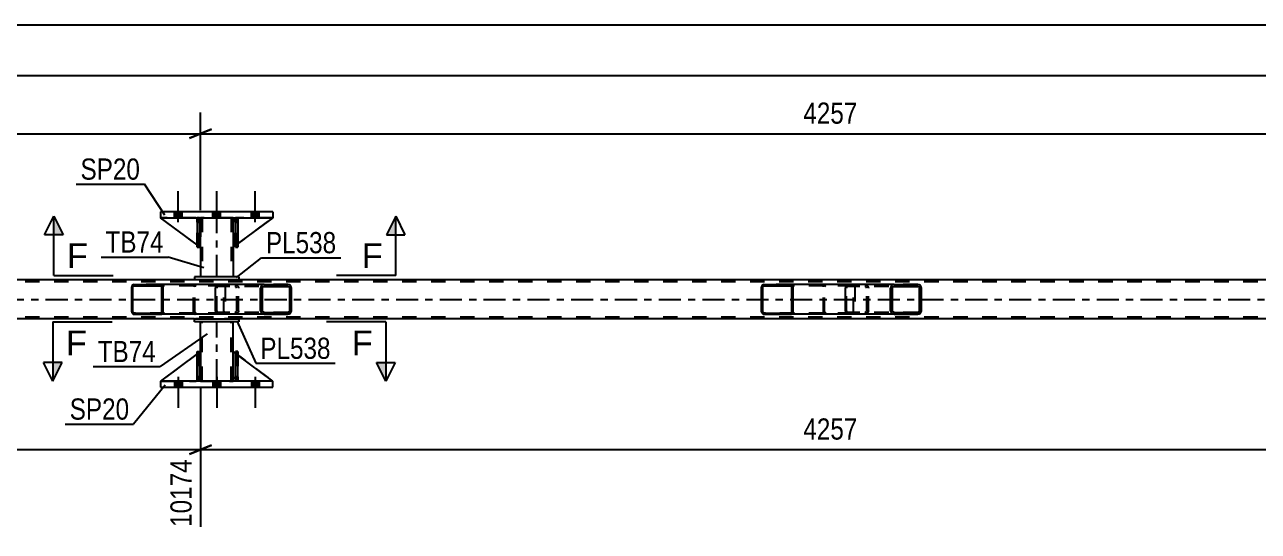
# Model space of a CAD drawing. Header units: millimetres. Extents: x 0 to 841, y 0 to 594.
# Drawn here: x 469.3 to 636, y 216.7 to 285.1 of the extents above; entities that cross this region are included whole.
import ezdxf

# ---------------------------------------------------------------- set-up
doc = ezdxf.new("R2010")
doc.units = ezdxf.units.MM
doc.linetypes.add('DXK_LINE_DOT2', pattern=[3.9198, 1.9599, -1.9599])
doc.linetypes.add('DXK_LINE_DOT3', pattern=[5.9187, 2.979, -0.9799, 0.9799, -0.9799])
doc.styles.add('Arial', font='ARIAL.TTF', dxfattribs={"height": 0.2})
doc.styles.add('Arial Narrow', font='ARIALN.TTF', dxfattribs={"height": 0.2})

# ---------------------------------------------------------------- blocks, each defined once
blk = doc.blocks.new('Part-814748510-2548 - 2466')
at = {"color": 7, "linetype": 'DXK_LINE_DOT2'}
for p, q in [((761.35, 250.4), (99.23, 250.4)), ((498.23, 250.64), (492.23, 250.64)), ((761.35, 245.6), (99.23, 245.6)), ((498.23, 245.36), (492.23, 245.36))]:
    blk.add_line(p, q, dxfattribs=at)
at = {"color": 2, "linetype": 'Continuous'}
for p, q in [((492.23, 250.64), (242.83, 250.64)), ((662.5, 250.64), (498.23, 250.64)), ((492.23, 245.36), (242.83, 245.36)), ((662.5, 245.36), (498.23, 245.36))]:
    blk.add_line(p, q, dxfattribs=at)
at = {"color": 7, "linetype": 'DXK_LINE_DOT3'}
blk.add_line((99.23, 248), (761.35, 248), dxfattribs=at)
blk = doc.blocks.new('Bolt-814748510-2501 - 2466')
at = {"linetype": 'Continuous'}
for points in [[(489.51, 259.04), (490.55, 259.04), (490.55, 259.84), (489.51, 259.84)], [(489.51, 259.04), (490.55, 259.04), (490.55, 259.84), (489.51, 259.84)], [(489.51, 259.04), (490.55, 259.04), (490.55, 259.84), (489.51, 259.84)], [(494.71, 259.04), (495.75, 259.04), (495.75, 259.84), (494.71, 259.84)], [(494.71, 259.04), (495.75, 259.04), (495.75, 259.84), (494.71, 259.84)], [(499.91, 259.04), (500.95, 259.04), (500.95, 259.84), (499.91, 259.84)], [(499.91, 259.04), (500.95, 259.04), (500.95, 259.84), (499.91, 259.84)], [(499.91, 259.04), (500.95, 259.04), (500.95, 259.84), (499.91, 259.84)]]:
    blk.add_hatch(color=1, dxfattribs=at).paths.add_polyline_path(points)
at = {"color": 1, "linetype": 'Continuous'}
for p, q in [((490.03, 258.44), (490.03, 262.64)), ((490.03, 258.44), (490.03, 262.64)), ((490.03, 258.44), (490.03, 262.64)), ((495.23, 258.44), (495.23, 262.64)), ((495.23, 258.44), (495.23, 262.64)), ((500.43, 258.44), (500.43, 262.64)), ((500.43, 258.44), (500.43, 262.64)), ((500.43, 258.44), (500.43, 262.64)), ((489.51, 259.04), (489.51, 259.84)), ((489.51, 259.04), (489.51, 259.84)), ((489.51, 259.04), (489.51, 259.84)), ((490.55, 259.04), (490.55, 259.84)), ((490.55, 259.04), (490.55, 259.84)), ((490.55, 259.04), (490.55, 259.84)), ((494.71, 259.04), (494.71, 259.84)), ((494.71, 259.04), (494.71, 259.84)), ((495.75, 259.04), (495.75, 259.84)), ((495.75, 259.04), (495.75, 259.84)), ((499.91, 259.04), (499.91, 259.84)), ((499.91, 259.04), (499.91, 259.84)), ((499.91, 259.04), (499.91, 259.84)), ((500.95, 259.04), (500.95, 259.84)), ((500.95, 259.04), (500.95, 259.84)), ((500.95, 259.04), (500.95, 259.84))]:
    blk.add_line(p, q, dxfattribs=at)
blk = doc.blocks.new('Bolt-814748510-2502 - 2466')
at = {"linetype": 'Continuous'}
for points in [[(490.55, 236.96), (489.51, 236.96), (489.51, 236.16), (490.55, 236.16)], [(490.55, 236.96), (489.51, 236.96), (489.51, 236.16), (490.55, 236.16)], [(490.55, 236.96), (489.51, 236.96), (489.51, 236.16), (490.55, 236.16)], [(495.75, 236.96), (494.71, 236.96), (494.71, 236.16), (495.75, 236.16)], [(495.75, 236.96), (494.71, 236.96), (494.71, 236.16), (495.75, 236.16)], [(500.95, 236.96), (499.91, 236.96), (499.91, 236.16), (500.95, 236.16)], [(500.95, 236.96), (499.91, 236.96), (499.91, 236.16), (500.95, 236.16)], [(500.95, 236.96), (499.91, 236.96), (499.91, 236.16), (500.95, 236.16)]]:
    blk.add_hatch(color=1, dxfattribs=at).paths.add_polyline_path(points)
at = {"color": 1, "linetype": 'Continuous'}
for p, q in [((489.51, 236.96), (489.51, 236.16)), ((489.51, 236.96), (489.51, 236.16)), ((489.51, 236.96), (489.51, 236.16)), ((490.03, 237.56), (490.03, 233.36)), ((490.03, 237.56), (490.03, 233.36)), ((490.03, 237.56), (490.03, 233.36)), ((490.55, 236.96), (490.55, 236.16)), ((490.55, 236.96), (490.55, 236.16)), ((490.55, 236.96), (490.55, 236.16)), ((494.71, 236.96), (494.71, 236.16)), ((494.71, 236.96), (494.71, 236.16)), ((495.23, 237.56), (495.23, 233.36)), ((495.23, 237.56), (495.23, 233.36)), ((495.75, 236.96), (495.75, 236.16)), ((495.75, 236.96), (495.75, 236.16)), ((499.91, 236.96), (499.91, 236.16)), ((499.91, 236.96), (499.91, 236.16)), ((499.91, 236.96), (499.91, 236.16)), ((500.43, 237.56), (500.43, 233.36)), ((500.43, 237.56), (500.43, 233.36)), ((500.43, 237.56), (500.43, 233.36)), ((500.95, 236.96), (500.95, 236.16)), ((500.95, 236.96), (500.95, 236.16)), ((500.95, 236.96), (500.95, 236.16))]:
    blk.add_line(p, q, dxfattribs=at)
blk = doc.blocks.new('Part-814748510-2606 - 2466')
at = {"color": 7, "linetype": 'DXK_LINE_DOT2'}
for p, q in [((493.03, 255.04), (487.63, 259.04)), ((487.63, 259.04), (492.43, 259.04)), ((492.43, 259.04), (493.03, 258.44)), ((493.03, 258.44), (492.43, 259.04)), ((493.03, 258.44), (493.03, 255.04)), ((493.03, 258.44), (493.03, 258.44)), ((493.03, 258.44), (493.03, 255.04))]:
    blk.add_line(p, q, dxfattribs=at)
blk = doc.blocks.new('Part-814748510-2532 - 2466')
at = {"linetype": 'Continuous'}
h = blk.add_hatch(dxfattribs=at)
h.set_pattern_fill('', scale=0.7, style=0, pattern_type=0)
h.set_pattern_definition([(45, (487.9715, 249.8034), (-1.57154, 1.57154), [])])
h.paths.add_polyline_path([(488, 249.68), (487.97, 249.8), (487.9, 249.91), (487.79, 249.98), (487.66, 250), (484.08, 250), (483.95, 249.98), (483.84, 249.91), (483.77, 249.8), (483.74, 249.68), (483.74, 246.32), (483.77, 246.2), (483.84, 246.09), (483.95, 246.03), (484.08, 246), (487.66, 246), (487.79, 246.03), (487.9, 246.09), (487.97, 246.2), (488, 246.32)])
h.paths.add_polyline_path([(487.81, 246.26), (487.78, 246.21), (487.72, 246.17), (487.66, 246.16), (484.08, 246.16), (484.02, 246.17), (483.96, 246.21), (483.92, 246.26), (483.91, 246.32), (483.91, 249.68), (483.92, 249.74), (483.96, 249.79), (484.02, 249.83), (484.08, 249.84), (487.66, 249.84), (487.72, 249.83), (487.78, 249.79), (487.81, 249.74), (487.83, 249.68), (487.83, 246.32)])
at = {"color": 2, "linetype": 'Continuous'}
for p, q in [((483.77, 249.8), (483.74, 249.68)), ((483.74, 246.32), (483.74, 249.68)), ((483.91, 249.68), (483.92, 249.74)), ((483.91, 246.32), (483.91, 249.68)), ((483.92, 249.74), (483.96, 249.79)), ((484.08, 250), (483.95, 249.98)), ((483.96, 249.79), (484.02, 249.83)), ((484.02, 249.83), (484.08, 249.84)), ((484.08, 250), (487.66, 250)), ((484.08, 249.84), (487.66, 249.84)), ((495.35, 250), (487.66, 250)), ((487.79, 249.98), (487.66, 250)), ((487.66, 249.84), (487.72, 249.83)), ((487.72, 249.83), (487.78, 249.79)), ((487.78, 249.79), (487.81, 249.74)), ((487.81, 249.74), (487.83, 249.68)), ((487.83, 246.32), (487.83, 249.68)), ((488, 249.68), (487.97, 249.8)), ((488, 246.32), (488, 249.68)), ((483.74, 246.32), (483.77, 246.2)), ((483.92, 246.26), (483.91, 246.32)), ((483.96, 246.21), (483.92, 246.26)), ((483.95, 246.03), (484.08, 246)), ((484.02, 246.17), (483.96, 246.21)), ((484.08, 246.16), (484.02, 246.17)), ((484.08, 246.16), (487.66, 246.16)), ((484.08, 246), (487.66, 246)), ((487.72, 246.17), (487.66, 246.16)), ((487.66, 246), (487.79, 246.03)), ((495.35, 246), (487.66, 246)), ((487.78, 246.21), (487.72, 246.17)), ((487.81, 246.26), (487.78, 246.21)), ((487.83, 246.32), (487.81, 246.26)), ((487.97, 246.2), (488, 246.32))]:
    blk.add_line(p, q, dxfattribs=at)
at = {"color": 7, "linetype": 'DXK_LINE_DOT2'}
for p, q in [((487.66, 250), (484.08, 250)), ((496.01, 249.84), (484.08, 249.84)), ((492.09, 249.68), (492.12, 249.8)), ((492.09, 246.32), (492.09, 249.68)), ((492.27, 249.74), (492.26, 249.68)), ((492.26, 246.32), (492.26, 249.68)), ((492.31, 249.79), (492.27, 249.74)), ((492.3, 249.98), (492.43, 250)), ((492.37, 249.83), (492.31, 249.79)), ((492.43, 249.84), (492.37, 249.83)), ((496.01, 250), (495.35, 250)), ((496.01, 250), (496.14, 249.98)), ((496.07, 249.83), (496.01, 249.84)), ((496.13, 249.79), (496.07, 249.83)), ((496.16, 249.74), (496.13, 249.79)), ((496.18, 249.68), (496.16, 249.74)), ((496.18, 246.32), (496.18, 249.68)), ((496.32, 249.8), (496.34, 249.7)), ((496.34, 249.7), (496.35, 249.68)), ((496.35, 249.68), (496.35, 246.32)), ((496.01, 246.16), (484.08, 246.16)), ((487.66, 246), (484.08, 246)), ((492.12, 246.2), (492.09, 246.32)), ((492.26, 246.32), (492.27, 246.26)), ((492.27, 246.26), (492.31, 246.21)), ((492.43, 246), (492.3, 246.03)), ((492.31, 246.21), (492.32, 246.2)), ((492.32, 246.2), (492.37, 246.17)), ((492.37, 246.17), (492.43, 246.16)), ((496.01, 246), (495.35, 246)), ((496.01, 246.16), (496.07, 246.17)), ((496.14, 246.03), (496.01, 246)), ((496.07, 246.17), (496.13, 246.21)), ((496.13, 246.21), (496.16, 246.26)), ((496.16, 246.26), (496.18, 246.32)), ((496.34, 246.3), (496.32, 246.2)), ((496.35, 246.32), (496.34, 246.3))]:
    blk.add_line(p, q, dxfattribs=at)
at = {"color": 2, "linetype": 'Continuous'}
for centre, start, end in [((484.07, 249.67), 110.7583, 155.68), ((487.67, 249.67), 24.32, 69.2417), ((484.07, 246.33), 204.32, 249.2417), ((487.67, 246.33), 290.7583, 335.68)]:
    blk.add_arc(centre, 0.331, start, end, dxfattribs=at)
at = {"color": 7, "linetype": 'DXK_LINE_DOT2'}
for centre, start, end in [((492.42, 249.67), 110.7583, 155.68), ((492.42, 246.33), 204.32, 249.2417), ((496.02, 246.33), 290.7583, 335.68)]:
    blk.add_arc(centre, 0.331, start, end, dxfattribs=at)
blk = doc.blocks.new('Part-814748510-2603 - 2466')
at = {"color": 7, "linetype": 'DXK_LINE_DOT2'}
for p, q in [((497.78, 258.44), (497.78, 259.04)), ((497.78, 259.04), (497.78, 259.04)), ((497.78, 259.04), (497.78, 255.04)), ((498.1, 259.04), (497.78, 259.04)), ((497.78, 255.04), (497.78, 258.44)), ((497.78, 258.44), (498.1, 258.44)), ((498.1, 258.44), (498.1, 259.04)), ((498.1, 255.04), (498.1, 259.04)), ((498.1, 258.44), (498.1, 255.04)), ((497.78, 255.04), (498.1, 255.04))]:
    blk.add_line(p, q, dxfattribs=at)
blk = doc.blocks.new('Part-814748510-2605 - 2466')
at = {"color": 2, "linetype": 'Continuous'}
for p, q in [((498.1, 259.04), (497.78, 259.04)), ((497.78, 259.04), (497.78, 255.04)), ((498.1, 259.04), (498.1, 259.04)), ((498.1, 259.04), (498.1, 255.04)), ((498.1, 255.04), (497.78, 255.04))]:
    blk.add_line(p, q, dxfattribs=at)
at = {"color": 7, "linetype": 'DXK_LINE_DOT2'}
for p, q in [((497.78, 258.44), (497.78, 259.04)), ((498.1, 258.44), (497.78, 258.44)), ((497.78, 258.44), (497.78, 255.04)), ((498.1, 258.44), (498.1, 259.04)), ((498.1, 259.04), (498.1, 259.04)), ((498.1, 255.04), (498.1, 258.44))]:
    blk.add_line(p, q, dxfattribs=at)
blk = doc.blocks.new('Part-814748510-2607 - 2466')
at = {"color": 2, "linetype": 'Continuous'}
for p, q in [((492.58, 255.37), (487.63, 259.04)), ((492.58, 258.89), (492.43, 259.04)), ((493.03, 258.44), (492.9, 258.57)), ((493.03, 258.44), (493.03, 258.44)), ((493.03, 255.04), (493.03, 258.44)), ((492.9, 255.13), (493.03, 255.04)), ((493.03, 255.04), (493.03, 255.04))]:
    blk.add_line(p, q, dxfattribs=at)
at = {"color": 7, "linetype": 'DXK_LINE_DOT2'}
for p, q in [((492.43, 259.04), (487.63, 259.04)), ((492.43, 259.04), (493.03, 258.44)), ((492.9, 258.57), (492.58, 258.89)), ((493.03, 258.44), (493.03, 255.04)), ((492.9, 255.13), (492.58, 255.37))]:
    blk.add_line(p, q, dxfattribs=at)
blk = doc.blocks.new('Part-814748510-2608 - 2466')
at = {"color": 7, "linetype": 'DXK_LINE_DOT2'}
for p, q in [((498.03, 259.04), (497.43, 258.44)), ((497.43, 255.04), (502.83, 259.04)), ((497.43, 258.44), (497.43, 255.04)), ((502.83, 259.04), (498.03, 259.04))]:
    blk.add_line(p, q, dxfattribs=at)
blk = doc.blocks.new('Part-814748510-2627 - 2466')
at = {"color": 7, "linetype": 'DXK_LINE_DOT2'}
for p, q in [((492.58, 258.44), (492.58, 259.04)), ((492.58, 259.04), (492.58, 259.04)), ((492.58, 259.04), (492.58, 255.04)), ((492.9, 259.04), (492.58, 259.04)), ((492.58, 255.04), (492.58, 258.44)), ((492.58, 258.44), (492.9, 258.44)), ((492.9, 258.44), (492.9, 259.04)), ((492.9, 255.04), (492.9, 259.04)), ((492.9, 258.44), (492.9, 255.04)), ((492.58, 255.04), (492.9, 255.04))]:
    blk.add_line(p, q, dxfattribs=at)
blk = doc.blocks.new('Part-814748510-2685 - 2466')
at = {"color": 2, "linetype": 'Continuous'}
for p, q in [((492.9, 259.04), (492.58, 259.04)), ((492.58, 259.04), (492.58, 255.04)), ((492.9, 259.04), (492.9, 259.04)), ((492.9, 259.04), (492.9, 255.04)), ((492.9, 255.04), (492.58, 255.04))]:
    blk.add_line(p, q, dxfattribs=at)
at = {"color": 7, "linetype": 'DXK_LINE_DOT2'}
for p, q in [((492.58, 258.44), (492.58, 259.04)), ((492.9, 258.44), (492.58, 258.44)), ((492.58, 258.44), (492.58, 255.04)), ((492.9, 258.44), (492.9, 259.04)), ((492.9, 259.04), (492.9, 259.04)), ((492.9, 255.04), (492.9, 258.44))]:
    blk.add_line(p, q, dxfattribs=at)
blk = doc.blocks.new('Part-814748510-2690 - 2466')
at = {"color": 2, "linetype": 'Continuous'}
for p, q in [((493.03, 240.96), (493.03, 244.96)), ((497.43, 240.96), (497.43, 244.96)), ((493.03, 236.96), (493.03, 237.56)), ((497.43, 236.96), (497.43, 237.56))]:
    blk.add_line(p, q, dxfattribs=at)
at = {"color": 7, "linetype": 'DXK_LINE_DOT2'}
for p, q in [((497.43, 244.96), (493.03, 244.96)), ((493.27, 236.96), (493.27, 244.96)), ((497.19, 236.96), (497.19, 244.96)), ((493.03, 237.56), (493.03, 240.96)), ((497.43, 237.56), (497.43, 240.96)), ((493.03, 236.96), (497.43, 236.96))]:
    blk.add_line(p, q, dxfattribs=at)
at = {"color": 7, "linetype": 'DXK_LINE_DOT3'}
blk.add_line((495.23, 236.96), (495.23, 244.96), dxfattribs=at)
blk = doc.blocks.new('Part-814748510-2695 - 2466')
at = {"color": 2, "linetype": 'Continuous'}
for p, q in [((492.23, 245.36), (498.23, 245.36)), ((492.23, 244.96), (492.23, 245.36)), ((498.23, 245.36), (498.23, 244.96)), ((498.23, 244.96), (492.23, 244.96))]:
    blk.add_line(p, q, dxfattribs=at)
blk = doc.blocks.new('Part-814748510-2700 - 2466')
at = {"color": 2, "linetype": 'Continuous'}
for p, q in [((498.23, 251.04), (492.23, 251.04)), ((492.23, 251.04), (492.23, 250.64)), ((498.23, 250.64), (492.23, 250.64)), ((498.23, 251.04), (498.23, 250.64))]:
    blk.add_line(p, q, dxfattribs=at)
blk = doc.blocks.new('Part-814748510-2705 - 2466')
at = {"color": 2, "linetype": 'Continuous'}
for p, q in [((493.03, 259.04), (493.03, 258.44)), ((497.43, 259.04), (497.43, 258.44)), ((493.03, 255.04), (493.03, 251.04)), ((497.43, 255.04), (497.43, 251.04))]:
    blk.add_line(p, q, dxfattribs=at)
at = {"color": 7, "linetype": 'DXK_LINE_DOT2'}
for p, q in [((497.43, 259.04), (493.03, 259.04)), ((493.03, 258.44), (493.03, 255.04)), ((493.27, 259.04), (493.27, 251.04)), ((497.19, 259.04), (497.19, 251.04)), ((497.43, 258.44), (497.43, 255.04)), ((497.43, 251.04), (493.03, 251.04))]:
    blk.add_line(p, q, dxfattribs=at)
at = {"color": 7, "linetype": 'DXK_LINE_DOT3'}
blk.add_line((495.23, 251.04), (495.23, 259.04), dxfattribs=at)
blk = doc.blocks.new('Part-814748510-2712 - 2466')
at = {"color": 2, "linetype": 'Continuous'}
for p, q in [((492.58, 236.96), (492.58, 240.96)), ((492.58, 240.96), (492.9, 240.96)), ((492.9, 236.96), (492.9, 240.96)), ((492.58, 236.96), (492.58, 236.96)), ((492.9, 236.96), (492.58, 236.96))]:
    blk.add_line(p, q, dxfattribs=at)
at = {"color": 7, "linetype": 'DXK_LINE_DOT2'}
for p, q in [((492.58, 240.96), (492.58, 237.56)), ((492.9, 237.56), (492.9, 240.96)), ((492.58, 237.56), (492.58, 236.96)), ((492.58, 237.56), (492.9, 237.56)), ((492.9, 236.96), (492.9, 237.56)), ((492.9, 236.96), (492.9, 236.96))]:
    blk.add_line(p, q, dxfattribs=at)
blk = doc.blocks.new('Part-814748510-2714 - 2466')
at = {"color": 7, "linetype": 'DXK_LINE_DOT2'}
for p, q in [((492.58, 240.96), (492.9, 240.96)), ((492.58, 237.56), (492.58, 240.96)), ((492.58, 240.96), (492.58, 236.96)), ((492.9, 240.96), (492.9, 237.56)), ((492.9, 236.96), (492.9, 240.87)), ((492.9, 237.56), (492.58, 237.56)), ((492.58, 236.96), (492.58, 237.56)), ((492.9, 236.96), (492.58, 236.96)), ((492.9, 237.56), (492.9, 236.96)), ((492.9, 236.96), (492.9, 236.96))]:
    blk.add_line(p, q, dxfattribs=at)
blk = doc.blocks.new('Part-814748510-2731 - 2466')
at = {"color": 2, "linetype": 'Continuous'}
for p, q in [((502.83, 259.84), (487.63, 259.84)), ((487.63, 259.84), (487.63, 259.04)), ((487.63, 259.04), (502.83, 259.04)), ((502.83, 259.84), (502.83, 259.04))]:
    blk.add_line(p, q, dxfattribs=at)
blk = doc.blocks.new('Part-814748510-2736 - 2466')
at = {"color": 2, "linetype": 'Continuous'}
for p, q in [((502.83, 236.96), (487.63, 236.96)), ((487.63, 236.96), (487.63, 236.16)), ((502.83, 236.16), (502.83, 236.96)), ((487.63, 236.16), (502.83, 236.16))]:
    blk.add_line(p, q, dxfattribs=at)
blk = doc.blocks.new('Part-814748510-2737 - 2466')
at = {"color": 2, "linetype": 'Continuous'}
for p, q in [((497.43, 237.56), (497.43, 240.96)), ((497.78, 240.7), (497.43, 240.96)), ((502.83, 236.96), (498.1, 240.46)), ((497.78, 237.21), (497.43, 237.56))]:
    blk.add_line(p, q, dxfattribs=at)
at = {"color": 7, "linetype": 'DXK_LINE_DOT2'}
for p, q in [((498.1, 240.46), (497.78, 240.7)), ((498.03, 236.96), (497.78, 237.21)), ((502.83, 236.96), (498.03, 236.96)), ((502.83, 236.96), (502.83, 236.96)), ((502.83, 236.96), (502.83, 236.96))]:
    blk.add_line(p, q, dxfattribs=at)
blk = doc.blocks.new('Part-814748510-2738 - 2466')
at = {"color": 7, "linetype": 'DXK_LINE_DOT2'}
for p, q in [((497.43, 237.56), (497.43, 240.96)), ((497.43, 240.96), (502.83, 236.96)), ((498.03, 236.96), (497.43, 237.56)), ((502.83, 236.96), (498.03, 236.96))]:
    blk.add_line(p, q, dxfattribs=at)
blk = doc.blocks.new('Part-814748510-2739 - 2466')
at = {"color": 2, "linetype": 'Continuous'}
for p, q in [((492.58, 240.63), (487.63, 236.96)), ((493.03, 240.96), (492.9, 240.87)), ((493.03, 237.56), (493.03, 240.96)), ((492.58, 237.11), (492.43, 236.96)), ((493.03, 237.56), (492.9, 237.43)), ((493.03, 237.56), (493.03, 237.56))]:
    blk.add_line(p, q, dxfattribs=at)
at = {"color": 7, "linetype": 'DXK_LINE_DOT2'}
for p, q in [((492.9, 240.87), (492.58, 240.63)), ((493.03, 237.56), (493.03, 240.96)), ((487.63, 236.96), (492.43, 236.96)), ((493.03, 237.56), (492.43, 236.96)), ((492.9, 237.43), (492.58, 237.11))]:
    blk.add_line(p, q, dxfattribs=at)
blk = doc.blocks.new('Part-814748510-2742 - 2466')
at = {"linetype": 'Continuous'}
h = blk.add_hatch(dxfattribs=at)
h.set_pattern_fill('', scale=0.7, style=0, pattern_type=0)
h.set_pattern_definition([(45, (505.3034, 249.7046), (-1.57154, 1.57154), [])])
h.paths.add_polyline_path([(505.34, 249.52), (505.3, 249.7), (505.19, 249.86), (505.03, 249.96), (504.84, 250), (501.65, 250), (501.46, 249.96), (501.3, 249.86), (501.19, 249.7), (501.15, 249.52), (501.15, 246.48), (501.19, 246.3), (501.3, 246.14), (501.46, 246.04), (501.65, 246), (504.84, 246), (505.03, 246.04), (505.19, 246.14), (505.3, 246.3), (505.34, 246.48)])
h.paths.add_polyline_path([(505.07, 246.39), (505.02, 246.31), (504.94, 246.26), (504.84, 246.24), (501.65, 246.24), (501.56, 246.26), (501.48, 246.31), (501.42, 246.39), (501.4, 246.48), (501.4, 249.52), (501.42, 249.61), (501.48, 249.69), (501.56, 249.74), (501.65, 249.76), (504.84, 249.76), (504.94, 249.74), (505.02, 249.69), (505.07, 249.61), (505.09, 249.52), (505.09, 246.48)])
at = {"color": 2, "linetype": 'Continuous'}
for p, q in [((495.08, 249.52), (495.1, 249.7)), ((495.08, 246.48), (495.08, 249.52)), ((495.1, 249.7), (495.16, 249.86)), ((495.16, 249.86), (495.25, 249.96)), ((495.25, 249.96), (495.35, 250)), ((501.65, 250), (495.35, 250)), ((501.19, 249.7), (501.15, 249.52)), ((501.15, 246.48), (501.15, 249.52)), ((501.4, 249.52), (501.42, 249.61)), ((501.4, 246.48), (501.4, 249.52)), ((501.42, 249.61), (501.48, 249.69)), ((501.65, 250), (501.46, 249.96)), ((501.48, 249.69), (501.56, 249.74)), ((501.56, 249.74), (501.65, 249.76)), ((501.65, 250), (504.84, 250)), ((501.65, 249.76), (504.84, 249.76)), ((505.03, 249.96), (504.84, 250)), ((504.84, 249.76), (504.94, 249.74)), ((504.94, 249.74), (505.02, 249.69)), ((505.02, 249.69), (505.07, 249.61)), ((505.07, 249.61), (505.09, 249.52)), ((505.09, 246.48), (505.09, 249.52)), ((505.34, 249.52), (505.3, 249.7)), ((505.34, 246.48), (505.34, 249.52)), ((495.1, 246.3), (495.08, 246.48)), ((495.16, 246.14), (495.1, 246.3)), ((495.25, 246.04), (495.16, 246.14)), ((495.35, 246), (495.25, 246.04)), ((501.65, 246), (495.35, 246)), ((501.15, 246.48), (501.19, 246.3)), ((501.42, 246.39), (501.4, 246.48)), ((501.48, 246.31), (501.42, 246.39)), ((501.46, 246.04), (501.65, 246)), ((501.56, 246.26), (501.48, 246.31)), ((501.65, 246.24), (501.56, 246.26)), ((501.65, 246.24), (504.84, 246.24)), ((501.65, 246), (504.84, 246)), ((504.94, 246.26), (504.84, 246.24)), ((504.84, 246), (505.03, 246.04)), ((505.02, 246.31), (504.94, 246.26)), ((505.07, 246.39), (505.02, 246.31)), ((505.09, 246.48), (505.07, 246.39)), ((505.3, 246.3), (505.34, 246.48))]:
    blk.add_line(p, q, dxfattribs=at)
at = {"color": 7, "linetype": 'DXK_LINE_DOT2'}
for p, q in [((495.23, 249.61), (495.22, 249.52)), ((495.22, 246.48), (495.22, 249.52)), ((495.26, 249.69), (495.23, 249.61)), ((495.3, 249.74), (495.26, 249.69)), ((495.35, 249.76), (495.3, 249.74)), ((504.84, 249.76), (495.35, 249.76)), ((496.35, 249.76), (496.35, 250)), ((497.69, 250), (497.88, 249.96)), ((497.78, 249.74), (497.69, 249.76)), ((497.87, 249.69), (497.78, 249.74)), ((497.92, 249.61), (497.87, 249.69)), ((497.94, 249.52), (497.92, 249.61)), ((497.94, 246.48), (497.94, 249.52)), ((498.15, 249.7), (498.19, 249.52)), ((498.19, 246.48), (498.19, 249.52)), ((504.84, 250), (501.65, 250)), ((495.22, 246.48), (495.23, 246.39)), ((495.23, 246.39), (495.26, 246.31)), ((495.26, 246.31), (495.3, 246.26)), ((495.3, 246.26), (495.35, 246.24)), ((504.84, 246.24), (495.35, 246.24)), ((496.35, 246), (496.35, 246.24)), ((497.69, 246.24), (497.78, 246.26)), ((497.88, 246.04), (497.69, 246)), ((497.78, 246.26), (497.87, 246.31)), ((497.87, 246.31), (497.92, 246.39)), ((497.92, 246.39), (497.94, 246.48)), ((498.19, 246.48), (498.15, 246.3)), ((504.84, 246), (501.65, 246))]:
    blk.add_line(p, q, dxfattribs=at)
for centre, start, end in [((497.7, 249.51), 23.8494, 68.8059), ((497.7, 246.5), 291.1941, 336.1506)]:
    blk.add_arc(centre, 0.492, start, end, dxfattribs=at)
at = {"color": 2, "linetype": 'Continuous'}
for centre, start, end in [((501.64, 249.51), 111.1941, 156.1506), ((504.85, 249.51), 23.8494, 68.8059), ((501.64, 246.5), 203.8494, 248.8059), ((504.85, 246.5), 291.1941, 336.1506)]:
    blk.add_arc(centre, 0.492, start, end, dxfattribs=at)
blk = doc.blocks.new('Part-814748510-2743 - 2466')
at = {"linetype": 'Continuous'}
h = blk.add_hatch(dxfattribs=at)
h.set_pattern_fill('', scale=0.7, style=0, pattern_type=0)
h.set_pattern_definition([(45, (573.1057, 249.8034), (-1.57154, 1.57154), [])])
h.paths.add_polyline_path([(573.13, 249.68), (573.11, 249.8), (573.03, 249.91), (572.92, 249.98), (572.79, 250), (569.22, 250), (569.09, 249.98), (568.97, 249.91), (568.9, 249.8), (568.87, 249.68), (568.87, 246.32), (568.9, 246.2), (568.97, 246.09), (569.09, 246.03), (569.22, 246), (572.79, 246), (572.92, 246.03), (573.03, 246.09), (573.11, 246.2), (573.13, 246.32)])
h.paths.add_polyline_path([(572.95, 246.26), (572.91, 246.21), (572.86, 246.17), (572.79, 246.16), (569.22, 246.16), (569.15, 246.17), (569.1, 246.21), (569.06, 246.26), (569.05, 246.32), (569.05, 249.68), (569.06, 249.74), (569.1, 249.79), (569.15, 249.83), (569.22, 249.84), (572.79, 249.84), (572.86, 249.83), (572.91, 249.79), (572.95, 249.74), (572.96, 249.68), (572.96, 246.32)])
at = {"color": 2, "linetype": 'Continuous'}
for p, q in [((568.9, 249.8), (568.87, 249.68)), ((568.87, 246.32), (568.87, 249.68)), ((569.05, 249.68), (569.06, 249.74)), ((569.05, 246.32), (569.05, 249.68)), ((569.06, 249.74), (569.1, 249.79)), ((569.22, 250), (569.09, 249.98)), ((569.1, 249.79), (569.15, 249.83)), ((569.15, 249.83), (569.22, 249.84)), ((569.22, 250), (572.79, 250)), ((569.22, 249.84), (572.79, 249.84)), ((580.49, 250), (572.79, 250)), ((572.92, 249.98), (572.79, 250)), ((572.79, 249.84), (572.86, 249.83)), ((572.86, 249.83), (572.91, 249.79)), ((572.91, 249.79), (572.95, 249.74)), ((572.95, 249.74), (572.96, 249.68)), ((572.96, 246.32), (572.96, 249.68)), ((573.13, 249.68), (573.11, 249.8)), ((573.13, 246.32), (573.13, 249.68)), ((568.87, 246.32), (568.9, 246.2)), ((569.06, 246.26), (569.05, 246.32)), ((569.1, 246.21), (569.06, 246.26)), ((569.09, 246.03), (569.22, 246)), ((569.15, 246.17), (569.1, 246.21)), ((569.22, 246.16), (569.15, 246.17)), ((569.22, 246.16), (572.79, 246.16)), ((569.22, 246), (572.79, 246)), ((572.86, 246.17), (572.79, 246.16)), ((572.79, 246), (572.92, 246.03)), ((580.49, 246), (572.79, 246)), ((572.91, 246.21), (572.86, 246.17)), ((572.95, 246.26), (572.91, 246.21)), ((572.96, 246.32), (572.95, 246.26)), ((573.11, 246.2), (573.13, 246.32))]:
    blk.add_line(p, q, dxfattribs=at)
at = {"color": 7, "linetype": 'DXK_LINE_DOT2'}
for p, q in [((572.79, 250), (569.22, 250)), ((581.14, 249.84), (569.22, 249.84)), ((577.22, 249.68), (577.25, 249.8)), ((577.22, 246.32), (577.22, 249.68)), ((577.41, 249.74), (577.39, 249.68)), ((577.39, 246.32), (577.39, 249.68)), ((577.44, 249.79), (577.41, 249.74)), ((577.43, 249.98), (577.56, 250)), ((577.5, 249.83), (577.44, 249.79)), ((577.56, 249.84), (577.5, 249.83)), ((581.14, 250), (580.49, 250)), ((581.14, 250), (581.27, 249.98)), ((581.21, 249.83), (581.14, 249.84)), ((581.26, 249.79), (581.21, 249.83)), ((581.3, 249.74), (581.26, 249.79)), ((581.31, 249.68), (581.3, 249.74)), ((581.31, 246.32), (581.31, 249.68)), ((581.45, 249.8), (581.48, 249.7)), ((581.48, 249.7), (581.48, 249.68)), ((581.48, 249.68), (581.48, 246.32)), ((581.14, 246.16), (569.22, 246.16)), ((572.79, 246), (569.22, 246)), ((577.25, 246.2), (577.22, 246.32)), ((577.39, 246.32), (577.41, 246.26)), ((577.41, 246.26), (577.44, 246.21)), ((577.56, 246), (577.43, 246.03)), ((577.44, 246.21), (577.5, 246.17)), ((577.5, 246.17), (577.56, 246.16)), ((581.14, 246), (580.49, 246)), ((581.14, 246.16), (581.21, 246.17)), ((581.27, 246.03), (581.14, 246)), ((581.21, 246.17), (581.26, 246.21)), ((581.26, 246.21), (581.3, 246.26)), ((581.3, 246.26), (581.31, 246.32)), ((581.48, 246.32), (581.45, 246.2))]:
    blk.add_line(p, q, dxfattribs=at)
at = {"color": 2, "linetype": 'Continuous'}
for centre, start, end in [((569.2, 249.67), 110.7583, 155.68), ((572.8, 249.67), 24.32, 69.2417), ((569.2, 246.33), 204.32, 249.2417), ((572.8, 246.33), 290.7583, 335.68)]:
    blk.add_arc(centre, 0.331, start, end, dxfattribs=at)
at = {"color": 7, "linetype": 'DXK_LINE_DOT2'}
for centre, start, end in [((577.55, 249.67), 110.7583, 155.68), ((577.55, 246.33), 204.32, 249.2417), ((581.15, 246.33), 290.7583, 335.68)]:
    blk.add_arc(centre, 0.331, start, end, dxfattribs=at)
blk = doc.blocks.new('Part-814748510-2744 - 2466')
at = {"linetype": 'Continuous'}
h = blk.add_hatch(dxfattribs=at)
h.set_pattern_fill('', scale=0.7, style=0, pattern_type=0)
h.set_pattern_definition([(45, (590.4376, 249.7046), (-1.57154, 1.57154), [])])
h.paths.add_polyline_path([(590.48, 249.52), (590.44, 249.7), (590.33, 249.86), (590.17, 249.96), (589.97, 250), (586.79, 250), (586.6, 249.96), (586.43, 249.86), (586.32, 249.7), (586.29, 249.52), (586.29, 246.48), (586.32, 246.3), (586.43, 246.14), (586.6, 246.04), (586.79, 246), (589.97, 246), (590.17, 246.04), (590.33, 246.14), (590.44, 246.3), (590.48, 246.48)])
h.paths.add_polyline_path([(590.21, 246.39), (590.15, 246.31), (590.07, 246.26), (589.97, 246.24), (586.79, 246.24), (586.69, 246.26), (586.61, 246.31), (586.56, 246.39), (586.54, 246.48), (586.54, 249.52), (586.56, 249.61), (586.61, 249.69), (586.69, 249.74), (586.79, 249.76), (589.97, 249.76), (590.07, 249.74), (590.15, 249.69), (590.21, 249.61), (590.22, 249.52), (590.22, 246.48)])
at = {"color": 2, "linetype": 'Continuous'}
for p, q in [((580.22, 249.52), (580.24, 249.7)), ((580.22, 246.48), (580.22, 249.52)), ((580.24, 249.7), (580.3, 249.86)), ((580.3, 249.86), (580.38, 249.96)), ((580.38, 249.96), (580.49, 250)), ((586.79, 250), (580.49, 250)), ((586.32, 249.7), (586.29, 249.52)), ((586.29, 246.48), (586.29, 249.52)), ((586.54, 249.52), (586.56, 249.61)), ((586.54, 246.48), (586.54, 249.52)), ((586.56, 249.61), (586.61, 249.69)), ((586.79, 250), (586.6, 249.96)), ((586.61, 249.69), (586.69, 249.74)), ((586.69, 249.74), (586.79, 249.76)), ((586.79, 250), (589.97, 250)), ((586.79, 249.76), (589.97, 249.76)), ((590.17, 249.96), (589.97, 250)), ((589.97, 249.76), (590.07, 249.74)), ((590.07, 249.74), (590.15, 249.69)), ((590.15, 249.69), (590.21, 249.61)), ((590.21, 249.61), (590.22, 249.52)), ((590.22, 246.48), (590.22, 249.52)), ((590.48, 249.52), (590.44, 249.7)), ((590.48, 246.48), (590.48, 249.52)), ((580.24, 246.3), (580.22, 246.48)), ((580.3, 246.14), (580.24, 246.3)), ((580.38, 246.04), (580.3, 246.14)), ((580.49, 246), (580.38, 246.04)), ((586.79, 246), (580.49, 246)), ((586.29, 246.48), (586.32, 246.3)), ((586.56, 246.39), (586.54, 246.48)), ((586.61, 246.31), (586.56, 246.39)), ((586.6, 246.04), (586.79, 246)), ((586.69, 246.26), (586.61, 246.31)), ((586.79, 246.24), (586.69, 246.26)), ((586.79, 246.24), (589.97, 246.24)), ((586.79, 246), (589.97, 246)), ((590.07, 246.26), (589.97, 246.24)), ((589.97, 246), (590.17, 246.04)), ((590.15, 246.31), (590.07, 246.26)), ((590.21, 246.39), (590.15, 246.31)), ((590.22, 246.48), (590.21, 246.39)), ((590.44, 246.3), (590.48, 246.48))]:
    blk.add_line(p, q, dxfattribs=at)
at = {"color": 7, "linetype": 'DXK_LINE_DOT2'}
for p, q in [((580.36, 249.61), (580.35, 249.52)), ((580.35, 246.48), (580.35, 249.52)), ((580.39, 249.69), (580.36, 249.61)), ((580.44, 249.74), (580.39, 249.69)), ((580.49, 249.76), (580.44, 249.74)), ((589.97, 249.76), (580.49, 249.76)), ((581.48, 249.76), (581.48, 250)), ((582.82, 250), (583.02, 249.96)), ((582.92, 249.74), (582.82, 249.76)), ((583, 249.69), (582.92, 249.74)), ((583.06, 249.61), (583, 249.69)), ((583.07, 249.52), (583.06, 249.61)), ((583.07, 246.48), (583.07, 249.52)), ((583.29, 249.7), (583.33, 249.52)), ((583.33, 246.48), (583.33, 249.52)), ((589.97, 250), (586.79, 250)), ((580.35, 246.48), (580.36, 246.39)), ((580.36, 246.39), (580.39, 246.31)), ((580.39, 246.31), (580.44, 246.26)), ((580.44, 246.26), (580.49, 246.24)), ((589.97, 246.24), (580.49, 246.24)), ((581.48, 246), (581.48, 246.24)), ((582.82, 246.24), (582.92, 246.26)), ((583.02, 246.04), (582.82, 246)), ((582.92, 246.26), (583, 246.31)), ((583, 246.31), (583.06, 246.39)), ((583.06, 246.39), (583.07, 246.48)), ((583.33, 246.48), (583.29, 246.3)), ((589.97, 246), (586.79, 246))]:
    blk.add_line(p, q, dxfattribs=at)
for centre, start, end in [((582.84, 249.51), 23.8494, 68.8059), ((582.84, 246.5), 291.1941, 336.1506)]:
    blk.add_arc(centre, 0.492, start, end, dxfattribs=at)
at = {"color": 2, "linetype": 'Continuous'}
for centre, start, end in [((586.77, 249.51), 111.1941, 156.1506), ((589.99, 249.51), 23.8494, 68.8059), ((586.77, 246.5), 203.8494, 248.8059), ((589.99, 246.5), 291.1941, 336.1506)]:
    blk.add_arc(centre, 0.492, start, end, dxfattribs=at)
blk = doc.blocks.new('Part-814748510-2746 - 2466')
at = {"color": 7, "linetype": 'DXK_LINE_DOT2'}
for p, q in [((493.03, 240.96), (487.63, 236.96)), ((493.03, 237.56), (493.03, 240.96)), ((493.03, 240.96), (493.03, 237.56)), ((487.63, 236.96), (492.43, 236.96)), ((492.43, 236.96), (493.03, 237.56)), ((493.03, 237.56), (492.43, 236.96)), ((493.03, 237.56), (493.03, 237.56))]:
    blk.add_line(p, q, dxfattribs=at)
blk = doc.blocks.new('Part-814748510-2747 - 2466')
at = {"color": 2, "linetype": 'Continuous'}
for p, q in [((497.78, 236.96), (497.78, 240.96)), ((497.78, 240.96), (498.1, 240.96)), ((498.1, 236.96), (498.1, 240.96)), ((497.78, 236.96), (497.78, 236.96)), ((498.1, 236.96), (497.78, 236.96))]:
    blk.add_line(p, q, dxfattribs=at)
at = {"color": 7, "linetype": 'DXK_LINE_DOT2'}
for p, q in [((497.78, 240.96), (497.78, 237.56)), ((498.1, 237.56), (498.1, 240.96)), ((497.78, 237.56), (497.78, 236.96)), ((497.78, 237.56), (498.1, 237.56)), ((498.1, 236.96), (498.1, 237.56)), ((498.1, 236.96), (498.1, 236.96))]:
    blk.add_line(p, q, dxfattribs=at)
blk = doc.blocks.new('Part-814748510-2749 - 2466')
at = {"color": 7, "linetype": 'DXK_LINE_DOT2'}
for p, q in [((498.1, 240.96), (497.78, 240.96)), ((497.78, 237.56), (497.78, 240.96)), ((497.78, 240.96), (497.78, 236.96)), ((498.1, 240.96), (498.1, 237.56)), ((498.1, 236.96), (498.1, 240.96)), ((498.1, 237.56), (497.78, 237.56)), ((497.78, 236.96), (497.78, 237.56)), ((498.1, 236.96), (497.78, 236.96)), ((498.1, 237.56), (498.1, 236.96)), ((498.1, 236.96), (498.1, 236.96))]:
    blk.add_line(p, q, dxfattribs=at)
blk = doc.blocks.new('Part-814748510-2751 - 2466')
at = {"color": 2, "linetype": 'Continuous'}
for p, q in [((497.78, 258.79), (497.43, 258.44)), ((497.43, 258.44), (497.43, 255.04)), ((502.83, 259.04), (498.1, 255.54)), ((497.78, 255.3), (497.43, 255.04))]:
    blk.add_line(p, q, dxfattribs=at)
at = {"color": 7, "linetype": 'DXK_LINE_DOT2'}
for p, q in [((498.03, 259.04), (497.78, 258.79)), ((502.83, 259.04), (498.03, 259.04)), ((498.1, 255.54), (497.78, 255.3))]:
    blk.add_line(p, q, dxfattribs=at)
blk = doc.blocks.new('StraightDimension-814748510-2804 - 2466')
at = {"color": 7, "linetype": 'Continuous'}
for p, q in [((493.03, 235.96), (493.03, 217.27)), ((237.63, 227.71), (493.03, 227.71)), ((491.53, 227.11), (494.53, 228.31))]:
    blk.add_line(p, q, dxfattribs=at)
at = {"color": 0, "linetype": 'Continuous'}
blk.add_wipeout([(492.43, 227.01), (488.23, 227.01), (488.23, 216.67), (492.43, 216.67)], dxfattribs=at)
at = {"color": 3, "linetype": 'Continuous', "style": 'Arial Narrow'}
blk.add_text('10174', height=2.863, rotation=90.0002, dxfattribs=at).set_placement((491.83, 217.27))
blk = doc.blocks.new('StraightDimension-814748510-2810 - 2466')
at = {"color": 7, "linetype": 'Continuous'}
for p, q in [((493.03, 235.96), (493.03, 217.27)), ((494.53, 228.31), (491.53, 227.11)), ((493.03, 227.71), (663.3, 227.71))]:
    blk.add_line(p, q, dxfattribs=at)
at = {"color": 0}
blk.add_wipeout([(582.42, 228.46), (582.42, 232.66), (573.91, 232.66), (573.91, 228.46)], dxfattribs=at)
at = {"color": 3, "style": 'Arial Narrow'}
blk.add_text('4257', height=2.863, dxfattribs=at).set_placement((574.51, 229.06))
blk = doc.blocks.new('StraightDimension-814748510-2829 - 2466')
at = {"color": 7, "linetype": 'Continuous'}
for p, q in [((493.03, 260.04), (493.03, 273.24)), ((237.63, 270.39), (493.03, 270.39)), ((491.53, 269.79), (494.53, 270.99))]:
    blk.add_line(p, q, dxfattribs=at)
blk = doc.blocks.new('StraightDimension-814748510-2835 - 2466')
at = {"color": 7, "linetype": 'Continuous'}
for p, q in [((493.03, 260.04), (493.03, 273.24)), ((494.53, 270.99), (491.53, 269.79)), ((493.03, 270.39), (663.3, 270.39))]:
    blk.add_line(p, q, dxfattribs=at)
at = {"color": 0}
blk.add_wipeout([(582.42, 271.14), (582.42, 275.34), (573.91, 275.34), (573.91, 271.14)], dxfattribs=at)
at = {"color": 3, "style": 'Arial Narrow'}
blk.add_text('4257', height=2.863, dxfattribs=at).set_placement((574.51, 271.74))
blk = doc.blocks.new('StraightDimension-814748510-2919 - 2466')
at = {"color": 7, "linetype": 'Continuous'}
blk.add_line((88.37, 285.12), (772.21, 285.12), dxfattribs=at)
blk = doc.blocks.new('StraightDimension-814748510-8629 - 2466')
at = {"color": 7, "linetype": 'Continuous'}
blk.add_line((89.01, 278.24), (771.57, 278.24), dxfattribs=at)
blk = doc.blocks.new('SectionMark-814748510-2969 - 2466')
at = {"linetype": 'Continuous'}
for points in [[(474.47, 256.74), (473.22, 256.74), (473.22, 259.24)], [(519.42, 256.74), (518.17, 256.74), (519.42, 259.24)]]:
    blk.add_hatch(color=6, dxfattribs=at).paths.add_polyline_path(points)
at = {"color": 6, "linetype": 'Continuous'}
for p, q in [((471.97, 256.74), (473.22, 259.24)), ((473.22, 251.24), (473.22, 259.24)), ((473.22, 259.24), (474.47, 256.74)), ((519.42, 259.24), (518.17, 256.74)), ((519.42, 251.24), (519.42, 259.24)), ((519.42, 259.24), (520.67, 256.74)), ((474.47, 256.74), (471.97, 256.74)), ((518.17, 256.74), (520.67, 256.74)), ((473.22, 251.24), (481.22, 251.24)), ((519.42, 251.24), (511.42, 251.24))]:
    blk.add_line(p, q, dxfattribs=at)
at = {"color": 0, "linetype": 'Continuous'}
for points in [[(477.82, 252.24), (477.82, 255.74), (474.97, 255.74), (474.97, 252.24)], [(517.67, 252.24), (517.67, 255.74), (514.82, 255.74), (514.82, 252.24)]]:
    blk.add_wipeout(points, dxfattribs=at)
at = {"color": 3, "linetype": 'Continuous', "style": 'Arial'}
for p in [(474.97, 252.24), (514.82, 252.24)]:
    blk.add_text('F', height=3.34, dxfattribs=at).set_placement(p)
blk = doc.blocks.new('Mark-814748510-2686 - 2466')
at = {"color": 0}
blk.add_wipeout([(486.99, 239.53), (486.99, 242.53), (479.14, 242.53), (479.14, 239.53)], dxfattribs=at)
blk.add_wipeout([(486.99, 239.53), (486.99, 242.53), (479.14, 242.53), (479.14, 239.53)], dxfattribs=at)
at = {"color": 30, "linetype": 'Continuous'}
for p in [(493.92, 243.35), (478.54, 238.93)]:
    blk.add_line(p, (487.59, 238.93), dxfattribs=at)
at = {"color": 3, "style": 'Arial Narrow'}
blk.add_text('TB74', height=2.863, dxfattribs=at).set_placement((479.14, 239.53))
blk = doc.blocks.new('Mark-814748510-2691 - 2466')
at = {"color": 0}
blk.add_wipeout([(510.62, 239.97), (510.62, 242.97), (501.12, 242.97), (501.12, 239.97)], dxfattribs=at)
blk.add_wipeout([(510.62, 239.97), (510.62, 242.97), (501.12, 242.97), (501.12, 239.97)], dxfattribs=at)
at = {"color": 30, "linetype": 'Continuous'}
for p, q in [((497.96, 245.12), (500.52, 239.37)), ((500.52, 239.37), (511.22, 239.37))]:
    blk.add_line(p, q, dxfattribs=at)
at = {"color": 3, "style": 'Arial Narrow'}
blk.add_text('PL538', height=2.863, dxfattribs=at).set_placement((501.12, 239.97))
blk = doc.blocks.new('Mark-814748510-2696 - 2466')
at = {"color": 0}
blk.add_wipeout([(511.39, 254.24), (511.39, 257.24), (501.88, 257.24), (501.88, 254.24)], dxfattribs=at)
blk.add_wipeout([(511.39, 254.24), (511.39, 257.24), (501.88, 257.24), (501.88, 254.24)], dxfattribs=at)
at = {"color": 30, "linetype": 'Continuous'}
for p, q in [((497.92, 250.95), (501.28, 253.64)), ((501.28, 253.64), (511.99, 253.64))]:
    blk.add_line(p, q, dxfattribs=at)
at = {"color": 3, "style": 'Arial Narrow'}
blk.add_text('PL538', height=2.863, dxfattribs=at).set_placement((501.88, 254.24))
blk = doc.blocks.new('Mark-814748510-2701 - 2466')
at = {"color": 0}
blk.add_wipeout([(488.05, 254.33), (488.05, 257.33), (480.2, 257.33), (480.2, 254.33)], dxfattribs=at)
blk.add_wipeout([(488.05, 254.33), (488.05, 257.33), (480.2, 257.33), (480.2, 254.33)], dxfattribs=at)
at = {"color": 30, "linetype": 'Continuous'}
for p in [(479.6, 253.73), (493.49, 252.29)]:
    blk.add_line(p, (488.65, 253.73), dxfattribs=at)
at = {"color": 3, "style": 'Arial Narrow'}
blk.add_text('TB74', height=2.863, dxfattribs=at).set_placement((480.2, 254.33))
blk = doc.blocks.new('Mark-814748510-2727 - 2466')
at = {"color": 0}
blk.add_wipeout([(484.86, 264.18), (484.86, 267.18), (476.82, 267.18), (476.82, 264.18)], dxfattribs=at)
blk.add_wipeout([(484.86, 264.18), (484.86, 267.18), (476.82, 267.18), (476.82, 264.18)], dxfattribs=at)
at = {"color": 30, "linetype": 'Continuous'}
for p in [(476.22, 263.58), (488.21, 259.37)]:
    blk.add_line(p, (485.46, 263.58), dxfattribs=at)
at = {"color": 3, "style": 'Arial Narrow'}
blk.add_text('SP20', height=2.863, dxfattribs=at).set_placement((476.82, 264.18))
blk = doc.blocks.new('Mark-814748510-2732 - 2466')
at = {"color": 0}
blk.add_wipeout([(483.4, 231.76), (483.4, 234.76), (475.36, 234.76), (475.36, 231.76)], dxfattribs=at)
blk.add_wipeout([(483.4, 231.76), (483.4, 234.76), (475.36, 234.76), (475.36, 231.76)], dxfattribs=at)
at = {"color": 30, "linetype": 'Continuous'}
for p in [(488.27, 236.4), (474.76, 231.16)]:
    blk.add_line(p, (484, 231.16), dxfattribs=at)
at = {"color": 3, "style": 'Arial Narrow'}
blk.add_text('SP20', height=2.863, dxfattribs=at).set_placement((475.36, 231.76))
blk = doc.blocks.new('SectionMark-814748510-2967 - 2466')
at = {"linetype": 'Continuous'}
for points in [[(473.08, 239.46), (474.33, 239.46), (473.08, 236.96)], [(516.83, 239.46), (518.08, 239.46), (518.08, 236.96)]]:
    blk.add_hatch(color=6, dxfattribs=at).paths.add_polyline_path(points)
at = {"color": 6, "linetype": 'Continuous'}
for p, q in [((473.08, 244.96), (481.08, 244.96)), ((473.08, 244.96), (473.08, 236.96)), ((518.08, 244.96), (510.08, 244.96)), ((518.08, 244.96), (518.08, 236.96)), ((473.08, 236.96), (471.83, 239.46)), ((474.33, 239.46), (471.83, 239.46)), ((473.08, 236.96), (474.33, 239.46)), ((516.83, 239.46), (519.33, 239.46)), ((518.08, 236.96), (516.83, 239.46)), ((519.33, 239.46), (518.08, 236.96))]:
    blk.add_line(p, q, dxfattribs=at)
at = {"color": 0, "linetype": 'Continuous'}
for points in [[(477.68, 240.46), (477.68, 243.96), (474.83, 243.96), (474.83, 240.46)], [(516.33, 240.46), (516.33, 243.96), (513.48, 243.96), (513.48, 240.46)]]:
    blk.add_wipeout(points, dxfattribs=at)
at = {"color": 3, "linetype": 'Continuous', "style": 'Arial'}
for p in [(474.83, 240.46), (513.48, 240.46)]:
    blk.add_text('F', height=3.34, dxfattribs=at).set_placement(p)

msp = doc.modelspace()

# ---------------------------------------------------------------- block references
for name in ['Bolt-814748510-2501 - 2466', 'Part-814748510-2731 - 2466', 'Part-814748510-2606 - 2466', 'Part-814748510-2607 - 2466', 'Part-814748510-2627 - 2466', 'Part-814748510-2685 - 2466', 'Part-814748510-2705 - 2466', 'Part-814748510-2608 - 2466', 'Part-814748510-2751 - 2466', 'Part-814748510-2603 - 2466', 'Part-814748510-2605 - 2466', 'Part-814748510-2548 - 2466', 'Part-814748510-2700 - 2466', 'Part-814748510-2532 - 2466', 'Part-814748510-2742 - 2466', 'Part-814748510-2743 - 2466', 'Part-814748510-2744 - 2466', 'Part-814748510-2695 - 2466', 'Part-814748510-2690 - 2466', 'Part-814748510-2739 - 2466', 'Part-814748510-2746 - 2466', 'Part-814748510-2712 - 2466', 'Part-814748510-2714 - 2466', 'Part-814748510-2737 - 2466', 'Part-814748510-2738 - 2466', 'Part-814748510-2747 - 2466', 'Part-814748510-2749 - 2466', 'Part-814748510-2736 - 2466', 'Bolt-814748510-2502 - 2466']:
    msp.add_blockref(name, (0, 0))

# ---------------------------------------------------------------- next in the draw order: block references
for name in ['StraightDimension-814748510-2829 - 2466', 'Mark-814748510-2691 - 2466', 'Mark-814748510-2686 - 2466', 'StraightDimension-814748510-2804 - 2466']:
    msp.add_blockref(name, (0, 0))

# ---------------------------------------------------------------- next in the draw order: block references
for name in ['StraightDimension-814748510-2835 - 2466', 'Mark-814748510-2732 - 2466', 'StraightDimension-814748510-2810 - 2466']:
    msp.add_blockref(name, (0, 0))

# ---------------------------------------------------------------- next in the draw order: block references
for name in ['StraightDimension-814748510-2919 - 2466', 'SectionMark-814748510-2967 - 2466']:
    msp.add_blockref(name, (0, 0))

# ---------------------------------------------------------------- next in the draw order: block references
msp.add_blockref('StraightDimension-814748510-8629 - 2466', (0, 0))

# ---------------------------------------------------------------- next in the draw order: block references
msp.add_blockref('SectionMark-814748510-2969 - 2466', (0, 0))

# ---------------------------------------------------------------- next in the draw order: block references
for name in ['Mark-814748510-2727 - 2466', 'Mark-814748510-2701 - 2466', 'Mark-814748510-2696 - 2466']:
    msp.add_blockref(name, (0, 0))

doc.saveas('drawing.dxf')
